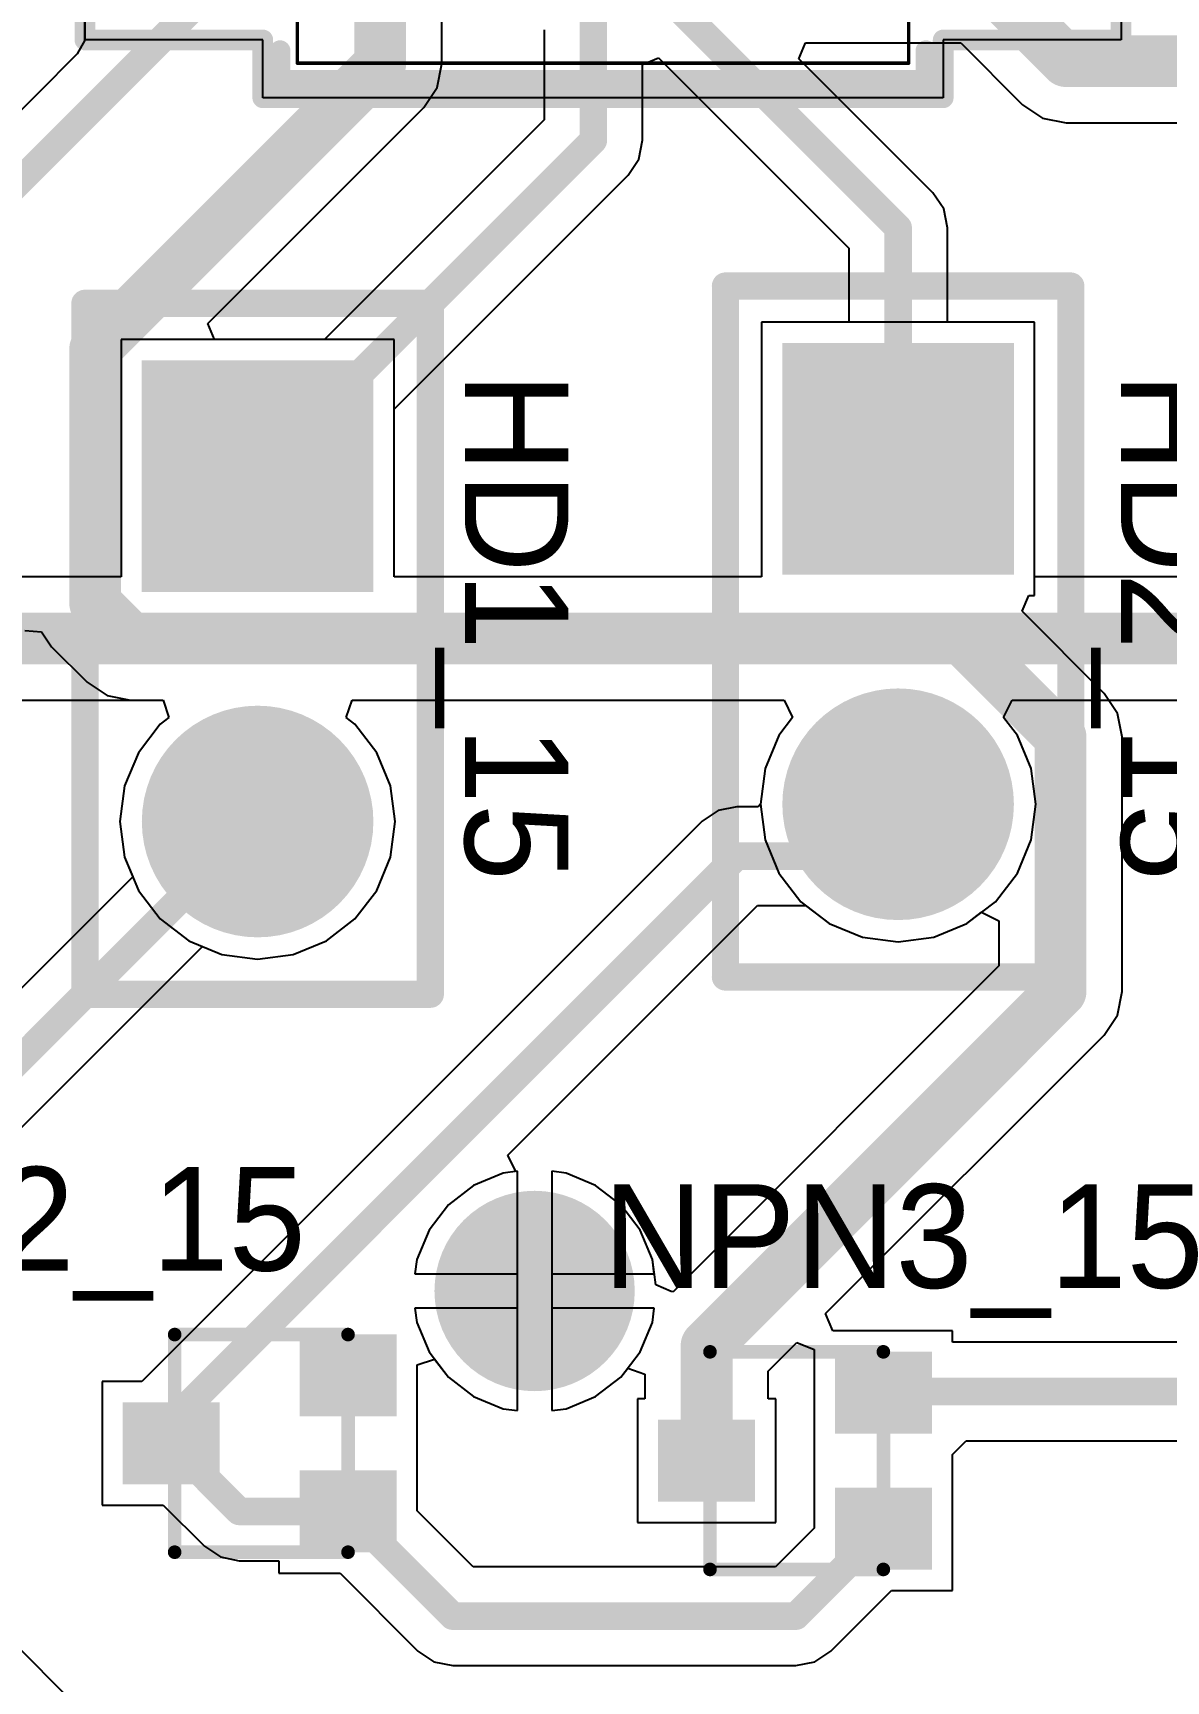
# Model space of a CAD drawing. Header units: millimetres. Extents: x 0.67 to 7.75, y 0.64 to 6.06.
# Drawn here: x 6.3378 to 6.6658, y 4.8711 to 5.3481 of the extents above; entities that cross this region are included whole.
import ezdxf

# ---------------------------------------------------------------- set-up
doc = ezdxf.new("R2010")
doc.units = ezdxf.units.MM
doc.header["$MEASUREMENT"] = 0
for name, color, linetype in [('BottomLayer', 5, 'Continuous'), ('BottomSolder', 6, 'Continuous'), ('Mechanical13', 56, 'Continuous'), ('Mechanical15', 56, 'Continuous'), ('MultiLayer', 9, 'Continuous'), ('PadHoleLayer', 156, 'Continuous'), ('TopLayer', 1, 'Continuous'), ('TopOverlay', 2, 'Continuous'), ('TopPaste', 8, 'Continuous'), ('TopSolder', 216, 'Continuous'), ('ViaHoleLayer', 16, 'Continuous')]:
    doc.layers.add(name, color=color, linetype=linetype)

# ---------------------------------------------------------------- blocks, each defined once
blk = doc.blocks.new('RU_14_378')
at = {"layer": 'Mechanical13'}
for p, q in [((-0.086, 0.07249), (-0.06601, 0.0525)), ((-0.086, 0.0525), (-0.06601, 0.07249)), ((-0.076, 0.0525), (-0.076, 0.07249)), ((-0.086, 0.0625), (-0.06601, 0.0625))]:
    blk.add_line(p, q, dxfattribs=at)
at = {"layer": 'Mechanical13', "const_width": 0.001}
for points in [[(-0.0885, -0.1005), (-0.0885, 0.1005)], [(-0.0885, 0.1005), (0.0885, 0.1005)], [(0.0885, -0.1005), (0.0885, 0.1005)], [(-0.126, 0.07077), (-0.126, 0.08277)], [(-0.126, 0.08277), (-0.0885, 0.08277)], [(-0.0885, 0.07077), (-0.0885, 0.08277)], [(0.0885, 0.08277), (0.126, 0.08277)], [(0.0885, 0.07077), (0.0885, 0.08277)], [(0.126, 0.07077), (0.126, 0.08277)], [(-0.126, 0.07077), (-0.0885, 0.07077)], [(0.0885, 0.07077), (0.126, 0.07077)], [(-0.126, 0.04518), (-0.126, 0.05718)], [(-0.126, 0.05718), (-0.0885, 0.05718)], [(-0.0885, 0.04518), (-0.0885, 0.05718)], [(0.0885, 0.05718), (0.126, 0.05718)], [(0.0885, 0.04518), (0.0885, 0.05718)], [(0.126, 0.04518), (0.126, 0.05718)], [(-0.126, 0.04518), (-0.0885, 0.04518)], [(0.0885, 0.04518), (0.126, 0.04518)], [(-0.126, 0.01959), (-0.126, 0.03159)], [(-0.126, 0.03159), (-0.0885, 0.03159)], [(-0.0885, 0.01959), (-0.0885, 0.03159)], [(0.0885, 0.03159), (0.126, 0.03159)], [(0.0885, 0.01959), (0.0885, 0.03159)], [(0.126, 0.01959), (0.126, 0.03159)], [(-0.126, 0.01959), (-0.0885, 0.01959)], [(0.0885, 0.01959), (0.126, 0.01959)], [(-0.126, -0.006), (-0.126, 0.006)], [(-0.126, 0.006), (-0.0885, 0.006)], [(-0.0885, -0.006), (-0.0885, 0.006)], [(0.0885, 0.006), (0.126, 0.006)], [(0.0885, -0.006), (0.0885, 0.006)], [(0.126, -0.006), (0.126, 0.006)], [(-0.126, -0.006), (-0.0885, -0.006)], [(0.0885, -0.006), (0.126, -0.006)], [(-0.126, -0.03159), (-0.126, -0.01959)], [(-0.126, -0.01959), (-0.0885, -0.01959)], [(-0.0885, -0.03159), (-0.0885, -0.01959)], [(0.0885, -0.01959), (0.126, -0.01959)], [(0.0885, -0.03159), (0.0885, -0.01959)], [(0.126, -0.03159), (0.126, -0.01959)], [(-0.126, -0.03159), (-0.0885, -0.03159)], [(0.0885, -0.03159), (0.126, -0.03159)], [(-0.126, -0.05718), (-0.126, -0.04518)], [(-0.126, -0.04518), (-0.0885, -0.04518)], [(-0.0885, -0.05718), (-0.0885, -0.04518)], [(0.0885, -0.04518), (0.126, -0.04518)], [(0.0885, -0.05718), (0.0885, -0.04518)], [(0.126, -0.05718), (0.126, -0.04518)], [(-0.126, -0.05718), (-0.0885, -0.05718)], [(0.0885, -0.05718), (0.126, -0.05718)], [(-0.126, -0.08277), (-0.126, -0.07077)], [(-0.126, -0.07077), (-0.0885, -0.07077)], [(-0.0885, -0.08277), (-0.0885, -0.07077)], [(0.0885, -0.07077), (0.126, -0.07077)], [(0.0885, -0.08277), (0.0885, -0.07077)], [(0.126, -0.08277), (0.126, -0.07077)], [(-0.126, -0.08277), (-0.0885, -0.08277)], [(0.0885, -0.08277), (0.126, -0.08277)], [(-0.0885, -0.1005), (0.0885, -0.1005)]]:
    blk.add_lwpolyline(points, dxfattribs=at)
at = {"layer": 'Mechanical13', "const_width": 0.0005}
for points in [[(-0.08875, 0.1005, 1), (-0.08825, 0.1005, 1)], [(-0.08875, 0.1005, 1), (-0.08825, 0.1005, 1)], [(0.08825, 0.1005, 1), (0.08875, 0.1005, 1)], [(0.08825, 0.1005, 1), (0.08875, 0.1005, 1)], [(-0.12625, 0.08277, 1), (-0.12575, 0.08277, 1)], [(-0.12625, 0.08277, 1), (-0.12575, 0.08277, 1)], [(-0.08875, 0.08277, 1), (-0.08825, 0.08277, 1)], [(-0.08875, 0.08277, 1), (-0.08825, 0.08277, 1)], [(0.08825, 0.08277, 1), (0.08875, 0.08277, 1)], [(0.08825, 0.08277, 1), (0.08875, 0.08277, 1)], [(0.12575, 0.08277, 1), (0.12625, 0.08277, 1)], [(0.12575, 0.08277, 1), (0.12625, 0.08277, 1)], [(-0.12625, 0.07077, 1), (-0.12575, 0.07077, 1)], [(-0.12625, 0.07077, 1), (-0.12575, 0.07077, 1)], [(-0.08875, 0.07077, 1), (-0.08825, 0.07077, 1)], [(-0.08875, 0.07077, 1), (-0.08825, 0.07077, 1)], [(0.08825, 0.07077, 1), (0.08875, 0.07077, 1)], [(0.08825, 0.07077, 1), (0.08875, 0.07077, 1)], [(0.12575, 0.07077, 1), (0.12625, 0.07077, 1)], [(0.12575, 0.07077, 1), (0.12625, 0.07077, 1)], [(-0.12625, 0.05718, 1), (-0.12575, 0.05718, 1)], [(-0.12625, 0.05718, 1), (-0.12575, 0.05718, 1)], [(-0.08875, 0.05718, 1), (-0.08825, 0.05718, 1)], [(-0.08875, 0.05718, 1), (-0.08825, 0.05718, 1)], [(0.08825, 0.05718, 1), (0.08875, 0.05718, 1)], [(0.08825, 0.05718, 1), (0.08875, 0.05718, 1)], [(0.12575, 0.05718, 1), (0.12625, 0.05718, 1)], [(0.12575, 0.05718, 1), (0.12625, 0.05718, 1)], [(-0.12625, 0.04518, 1), (-0.12575, 0.04518, 1)], [(-0.12625, 0.04518, 1), (-0.12575, 0.04518, 1)], [(-0.08875, 0.04518, 1), (-0.08825, 0.04518, 1)], [(-0.08875, 0.04518, 1), (-0.08825, 0.04518, 1)], [(0.08825, 0.04518, 1), (0.08875, 0.04518, 1)], [(0.08825, 0.04518, 1), (0.08875, 0.04518, 1)], [(0.12575, 0.04518, 1), (0.12625, 0.04518, 1)], [(0.12575, 0.04518, 1), (0.12625, 0.04518, 1)], [(-0.12625, 0.03159, 1), (-0.12575, 0.03159, 1)], [(-0.12625, 0.03159, 1), (-0.12575, 0.03159, 1)], [(-0.08875, 0.03159, 1), (-0.08825, 0.03159, 1)], [(-0.08875, 0.03159, 1), (-0.08825, 0.03159, 1)], [(0.08825, 0.03159, 1), (0.08875, 0.03159, 1)], [(0.08825, 0.03159, 1), (0.08875, 0.03159, 1)], [(0.12575, 0.03159, 1), (0.12625, 0.03159, 1)], [(0.12575, 0.03159, 1), (0.12625, 0.03159, 1)], [(-0.12625, 0.01959, 1), (-0.12575, 0.01959, 1)], [(-0.12625, 0.01959, 1), (-0.12575, 0.01959, 1)], [(-0.08875, 0.01959, 1), (-0.08825, 0.01959, 1)], [(-0.08875, 0.01959, 1), (-0.08825, 0.01959, 1)], [(0.08825, 0.01959, 1), (0.08875, 0.01959, 1)], [(0.08825, 0.01959, 1), (0.08875, 0.01959, 1)], [(0.12575, 0.01959, 1), (0.12625, 0.01959, 1)], [(0.12575, 0.01959, 1), (0.12625, 0.01959, 1)], [(-0.12625, 0.006, 1), (-0.12575, 0.006, 1)], [(-0.12625, 0.006, 1), (-0.12575, 0.006, 1)], [(-0.08875, 0.006, 1), (-0.08825, 0.006, 1)], [(-0.08875, 0.006, 1), (-0.08825, 0.006, 1)], [(0.08825, 0.006, 1), (0.08875, 0.006, 1)], [(0.08825, 0.006, 1), (0.08875, 0.006, 1)], [(0.12575, 0.006, 1), (0.12625, 0.006, 1)], [(0.12575, 0.006, 1), (0.12625, 0.006, 1)], [(-0.12625, -0.006, 1), (-0.12575, -0.006, 1)], [(-0.12625, -0.006, 1), (-0.12575, -0.006, 1)], [(-0.08875, -0.006, 1), (-0.08825, -0.006, 1)], [(-0.08875, -0.006, 1), (-0.08825, -0.006, 1)], [(0.08825, -0.006, 1), (0.08875, -0.006, 1)], [(0.08825, -0.006, 1), (0.08875, -0.006, 1)], [(0.12575, -0.006, 1), (0.12625, -0.006, 1)], [(0.12575, -0.006, 1), (0.12625, -0.006, 1)], [(-0.12625, -0.01959, 1), (-0.12575, -0.01959, 1)], [(-0.12625, -0.01959, 1), (-0.12575, -0.01959, 1)], [(-0.08875, -0.01959, 1), (-0.08825, -0.01959, 1)], [(-0.08875, -0.01959, 1), (-0.08825, -0.01959, 1)], [(0.08825, -0.01959, 1), (0.08875, -0.01959, 1)], [(0.08825, -0.01959, 1), (0.08875, -0.01959, 1)], [(0.12575, -0.01959, 1), (0.12625, -0.01959, 1)], [(0.12575, -0.01959, 1), (0.12625, -0.01959, 1)], [(-0.12625, -0.03159, 1), (-0.12575, -0.03159, 1)], [(-0.12625, -0.03159, 1), (-0.12575, -0.03159, 1)], [(-0.08875, -0.03159, 1), (-0.08825, -0.03159, 1)], [(-0.08875, -0.03159, 1), (-0.08825, -0.03159, 1)], [(0.08825, -0.03159, 1), (0.08875, -0.03159, 1)], [(0.08825, -0.03159, 1), (0.08875, -0.03159, 1)], [(0.12575, -0.03159, 1), (0.12625, -0.03159, 1)], [(0.12575, -0.03159, 1), (0.12625, -0.03159, 1)], [(-0.12625, -0.04518, 1), (-0.12575, -0.04518, 1)], [(-0.12625, -0.04518, 1), (-0.12575, -0.04518, 1)], [(-0.08875, -0.04518, 1), (-0.08825, -0.04518, 1)], [(-0.08875, -0.04518, 1), (-0.08825, -0.04518, 1)], [(0.08825, -0.04518, 1), (0.08875, -0.04518, 1)], [(0.08825, -0.04518, 1), (0.08875, -0.04518, 1)], [(0.12575, -0.04518, 1), (0.12625, -0.04518, 1)], [(0.12575, -0.04518, 1), (0.12625, -0.04518, 1)], [(-0.12625, -0.05718, 1), (-0.12575, -0.05718, 1)], [(-0.12625, -0.05718, 1), (-0.12575, -0.05718, 1)], [(-0.08875, -0.05718, 1), (-0.08825, -0.05718, 1)], [(-0.08875, -0.05718, 1), (-0.08825, -0.05718, 1)], [(0.08825, -0.05718, 1), (0.08875, -0.05718, 1)], [(0.08825, -0.05718, 1), (0.08875, -0.05718, 1)], [(0.12575, -0.05718, 1), (0.12625, -0.05718, 1)], [(0.12575, -0.05718, 1), (0.12625, -0.05718, 1)], [(-0.12625, -0.07077, 1), (-0.12575, -0.07077, 1)], [(-0.12625, -0.07077, 1), (-0.12575, -0.07077, 1)], [(-0.08875, -0.07077, 1), (-0.08825, -0.07077, 1)], [(-0.08875, -0.07077, 1), (-0.08825, -0.07077, 1)], [(0.08825, -0.07077, 1), (0.08875, -0.07077, 1)], [(0.08825, -0.07077, 1), (0.08875, -0.07077, 1)], [(0.12575, -0.07077, 1), (0.12625, -0.07077, 1)], [(0.12575, -0.07077, 1), (0.12625, -0.07077, 1)], [(-0.12625, -0.08277, 1), (-0.12575, -0.08277, 1)], [(-0.12625, -0.08277, 1), (-0.12575, -0.08277, 1)], [(-0.08875, -0.08277, 1), (-0.08825, -0.08277, 1)], [(-0.08875, -0.08277, 1), (-0.08825, -0.08277, 1)], [(0.08825, -0.08277, 1), (0.08875, -0.08277, 1)], [(0.08825, -0.08277, 1), (0.08875, -0.08277, 1)], [(0.12575, -0.08277, 1), (0.12625, -0.08277, 1)], [(0.12575, -0.08277, 1), (0.12625, -0.08277, 1)], [(-0.08875, -0.1005, 1), (-0.08825, -0.1005, 1)], [(-0.08875, -0.1005, 1), (-0.08825, -0.1005, 1)], [(0.08825, -0.1005, 1), (0.08875, -0.1005, 1)], [(0.08825, -0.1005, 1), (0.08875, -0.1005, 1)]]:
    blk.add_lwpolyline(points, format="xyb", close=True, dxfattribs=at)
at = {"layer": 'Mechanical13'}
blk.add_lwpolyline([(0.012, 0.1005, -1), (-0.012, 0.1005)], format="xyb", dxfattribs=at)
for points in [[(-0.012, 0.1005, 1), (-0.012, 0.1005, 1)], [(0.012, 0.1005, 1), (0.012, 0.1005, 1)]]:
    blk.add_lwpolyline(points, format="xyb", close=True, dxfattribs=at)
at = {"layer": 'Mechanical15'}
for p, q in [((-0.0985, 0.09377), (-0.0985, 0.1105)), ((-0.0985, 0.1105), (0.0985, 0.1105)), ((0.0985, 0.1105), (0.0985, 0.09377)), ((-0.15, -0.09377), (-0.15, 0.09377)), ((-0.15, 0.09377), (-0.0985, 0.09377)), ((0.0985, 0.09377), (0.15, 0.09377)), ((0.15, 0.09377), (0.15, -0.09377)), ((-0.0985, -0.09377), (-0.15, -0.09377)), ((-0.0985, -0.1105), (-0.0985, -0.09377)), ((0.15, -0.09377), (0.0985, -0.09377)), ((0.0985, -0.09377), (0.0985, -0.1105)), ((0.0985, -0.1105), (-0.0985, -0.1105))]:
    blk.add_line(p, q, dxfattribs=at)
at = {"layer": 'Mechanical15', "const_width": 0.006}
for points in [[(-0.0985, 0.1105), (0.0985, 0.1105)], [(-0.0985, 0.09377), (-0.0985, 0.1105)], [(0.0985, 0.09377), (0.0985, 0.1105)], [(-0.15, 0.09377), (-0.0985, 0.09377)], [(-0.15, -0.09377), (-0.15, 0.09377)], [(0.0985, 0.09377), (0.15, 0.09377)], [(0.15, -0.09377), (0.15, 0.09377)], [(-0.15, -0.09377), (-0.0985, -0.09377)], [(-0.0985, -0.1105), (-0.0985, -0.09377)], [(0.0985, -0.1105), (0.0985, -0.09377)], [(0.0985, -0.09377), (0.15, -0.09377)], [(-0.0985, -0.1105), (0.0985, -0.1105)]]:
    blk.add_lwpolyline(points, dxfattribs=at)
at = {"layer": 'Mechanical15', "const_width": 0.003}
for points in [[(-0.1, 0.1105, 1), (-0.097, 0.1105, 1)], [(-0.1, 0.1105, 1), (-0.097, 0.1105, 1)], [(0.097, 0.1105, 1), (0.1, 0.1105, 1)], [(0.097, 0.1105, 1), (0.1, 0.1105, 1)], [(-0.1515, 0.09377, 1), (-0.1485, 0.09377, 1)], [(-0.1515, 0.09377, 1), (-0.1485, 0.09377, 1)], [(-0.1, 0.09377, 1), (-0.097, 0.09377, 1)], [(-0.1, 0.09377, 1), (-0.097, 0.09377, 1)], [(0.097, 0.09377, 1), (0.1, 0.09377, 1)], [(0.097, 0.09377, 1), (0.1, 0.09377, 1)], [(0.1485, 0.09377, 1), (0.1515, 0.09377, 1)], [(0.1485, 0.09377, 1), (0.1515, 0.09377, 1)], [(-0.1515, -0.09377, 1), (-0.1485, -0.09377, 1)], [(-0.1515, -0.09377, 1), (-0.1485, -0.09377, 1)], [(-0.1, -0.09377, 1), (-0.097, -0.09377, 1)], [(-0.1, -0.09377, 1), (-0.097, -0.09377, 1)], [(0.097, -0.09377, 1), (0.1, -0.09377, 1)], [(0.097, -0.09377, 1), (0.1, -0.09377, 1)], [(0.1485, -0.09377, 1), (0.1515, -0.09377, 1)], [(0.1485, -0.09377, 1), (0.1515, -0.09377, 1)], [(-0.1, -0.1105, 1), (-0.097, -0.1105, 1)], [(-0.1, -0.1105, 1), (-0.097, -0.1105, 1)], [(0.097, -0.1105, 1), (0.1, -0.1105, 1)], [(0.097, -0.1105, 1), (0.1, -0.1105, 1)]]:
    blk.add_lwpolyline(points, format="xyb", close=True, dxfattribs=at)
at = {"layer": 'TopLayer'}
for points in [[(-0.14, 0.06977), (-0.082, 0.06977), (-0.14, 0.08377), (-0.082, 0.08377)], [(0.082, 0.06977), (0.14, 0.06977), (0.082, 0.08377), (0.14, 0.08377)], [(-0.14, 0.04418), (-0.082, 0.04418), (-0.14, 0.05818), (-0.082, 0.05818)], [(0.082, 0.04418), (0.14, 0.04418), (0.082, 0.05818), (0.14, 0.05818)], [(-0.14, 0.01859), (-0.082, 0.01859), (-0.14, 0.03259), (-0.082, 0.03259)], [(0.082, 0.01859), (0.14, 0.01859), (0.082, 0.03259), (0.14, 0.03259)], [(-0.14, -0.007), (-0.082, -0.007), (-0.14, 0.007), (-0.082, 0.007)], [(0.082, -0.007), (0.14, -0.007), (0.082, 0.007), (0.14, 0.007)], [(-0.14, -0.03259), (-0.082, -0.03259), (-0.14, -0.01859), (-0.082, -0.01859)], [(0.082, -0.03259), (0.14, -0.03259), (0.082, -0.01859), (0.14, -0.01859)], [(-0.14, -0.05818), (-0.082, -0.05818), (-0.14, -0.04418), (-0.082, -0.04418)], [(0.082, -0.05818), (0.14, -0.05818), (0.082, -0.04418), (0.14, -0.04418)], [(-0.14, -0.08377), (-0.082, -0.08377), (-0.14, -0.06977), (-0.082, -0.06977)], [(0.082, -0.08377), (0.14, -0.08377), (0.082, -0.06977), (0.14, -0.06977)]]:
    blk.add_solid(points, dxfattribs=at)
at = {"layer": 'TopOverlay'}
for p, q in [((-0.1335, 0.11076), (-0.11351, 0.09077)), ((-0.1335, 0.09077), (-0.11351, 0.11076)), ((-0.1235, 0.09077), (-0.1235, 0.11076)), ((-0.1335, 0.10077), (-0.11351, 0.10077)), ((0.15, -0.03309), (0.15, -0.01809)), ((0.15, -0.01809), (0.16, -0.01809)), ((0.16, -0.01809), (0.16, -0.03309)), ((0.16, -0.03309), (0.15, -0.03309))]:
    blk.add_line(p, q, dxfattribs=at)
at = {"layer": 'TopOverlay', "const_width": 0.006}
for points in [[(-0.0935, 0.09687), (-0.0935, 0.1055)], [(-0.0935, 0.1055), (0.0935, 0.1055)], [(0.0935, 0.09687), (0.0935, 0.1055)], [(-0.0935, -0.1055), (-0.0935, -0.09687)], [(0.0935, -0.1055), (0.0935, -0.09687)], [(-0.0935, -0.1055), (0.0935, -0.1055)]]:
    blk.add_lwpolyline(points, dxfattribs=at)
at = {"layer": 'TopOverlay', "const_width": 0.003}
for points in [[(-0.095, 0.1055, 1), (-0.092, 0.1055, 1)], [(-0.095, 0.1055, 1), (-0.092, 0.1055, 1)], [(0.092, 0.1055, 1), (0.095, 0.1055, 1)], [(0.092, 0.1055, 1), (0.095, 0.1055, 1)], [(-0.095, 0.09687, 1), (-0.092, 0.09687, 1)], [(0.092, 0.09687, 1), (0.095, 0.09687, 1)], [(-0.095, -0.09687, 1), (-0.092, -0.09687, 1)], [(0.092, -0.09687, 1), (0.095, -0.09687, 1)], [(-0.095, -0.1055, 1), (-0.092, -0.1055, 1)], [(-0.095, -0.1055, 1), (-0.092, -0.1055, 1)], [(0.092, -0.1055, 1), (0.095, -0.1055, 1)], [(0.092, -0.1055, 1), (0.095, -0.1055, 1)]]:
    blk.add_lwpolyline(points, format="xyb", close=True, dxfattribs=at)
at = {"layer": 'TopPaste'}
for points in [[(-0.14, 0.06977), (-0.082, 0.06977), (-0.14, 0.08377), (-0.082, 0.08377)], [(0.082, 0.06977), (0.14, 0.06977), (0.082, 0.08377), (0.14, 0.08377)], [(-0.14, 0.04418), (-0.082, 0.04418), (-0.14, 0.05818), (-0.082, 0.05818)], [(0.082, 0.04418), (0.14, 0.04418), (0.082, 0.05818), (0.14, 0.05818)], [(-0.14, 0.01859), (-0.082, 0.01859), (-0.14, 0.03259), (-0.082, 0.03259)], [(0.082, 0.01859), (0.14, 0.01859), (0.082, 0.03259), (0.14, 0.03259)], [(-0.14, -0.007), (-0.082, -0.007), (-0.14, 0.007), (-0.082, 0.007)], [(0.082, -0.007), (0.14, -0.007), (0.082, 0.007), (0.14, 0.007)], [(-0.14, -0.03259), (-0.082, -0.03259), (-0.14, -0.01859), (-0.082, -0.01859)], [(0.082, -0.03259), (0.14, -0.03259), (0.082, -0.01859), (0.14, -0.01859)], [(-0.14, -0.05818), (-0.082, -0.05818), (-0.14, -0.04418), (-0.082, -0.04418)], [(0.082, -0.05818), (0.14, -0.05818), (0.082, -0.04418), (0.14, -0.04418)], [(-0.14, -0.08377), (-0.082, -0.08377), (-0.14, -0.06977), (-0.082, -0.06977)], [(0.082, -0.08377), (0.14, -0.08377), (0.082, -0.06977), (0.14, -0.06977)]]:
    blk.add_solid(points, dxfattribs=at)
at = {"layer": 'TopSolder'}
for points in [[(-0.14, 0.06977), (-0.082, 0.06977), (-0.14, 0.08377), (-0.082, 0.08377)], [(0.082, 0.06977), (0.14, 0.06977), (0.082, 0.08377), (0.14, 0.08377)], [(-0.14, 0.04418), (-0.082, 0.04418), (-0.14, 0.05818), (-0.082, 0.05818)], [(0.082, 0.04418), (0.14, 0.04418), (0.082, 0.05818), (0.14, 0.05818)], [(-0.14, 0.01859), (-0.082, 0.01859), (-0.14, 0.03259), (-0.082, 0.03259)], [(0.082, 0.01859), (0.14, 0.01859), (0.082, 0.03259), (0.14, 0.03259)], [(-0.14, -0.007), (-0.082, -0.007), (-0.14, 0.007), (-0.082, 0.007)], [(0.082, -0.007), (0.14, -0.007), (0.082, 0.007), (0.14, 0.007)], [(-0.14, -0.03259), (-0.082, -0.03259), (-0.14, -0.01859), (-0.082, -0.01859)], [(0.082, -0.03259), (0.14, -0.03259), (0.082, -0.01859), (0.14, -0.01859)], [(-0.14, -0.05818), (-0.082, -0.05818), (-0.14, -0.04418), (-0.082, -0.04418)], [(0.082, -0.05818), (0.14, -0.05818), (0.082, -0.04418), (0.14, -0.04418)], [(-0.14, -0.08377), (-0.082, -0.08377), (-0.14, -0.06977), (-0.082, -0.06977)], [(0.082, -0.08377), (0.14, -0.08377), (0.082, -0.06977), (0.14, -0.06977)]]:
    blk.add_solid(points, dxfattribs=at)
blk = doc.blocks.new('MMBT3904T_387')
at = {"layer": 'TopLayer'}
for points in [[(0.00787, -0.01004), (0.00787, 0.01004), (-0.00787, -0.01004), (-0.00787, 0.01004)], [(-0.01181, -0.06122), (-0.01181, -0.04114), (-0.02756, -0.06122), (-0.02756, -0.04114)], [(0.02756, -0.06122), (0.02756, -0.04114), (0.01181, -0.06122), (0.01181, -0.04114)]]:
    blk.add_solid(points, dxfattribs=at)
at = {"layer": 'TopOverlay', "const_width": 0.00394}
for points in [[(-0.0315, -0.00098), (0.0315, -0.00098)], [(-0.0315, -0.00098), (-0.0315, -0.05118)], [(0.0315, -0.00098), (0.0315, -0.05118)], [(-0.0315, -0.05118), (0.0315, -0.05118)]]:
    blk.add_lwpolyline(points, dxfattribs=at)
at = {"layer": 'TopOverlay', "const_width": 0.00197}
for points in [[(-0.03248, -0.00098, 1), (-0.03051, -0.00098, 1)], [(-0.03248, -0.00098, 1), (-0.03051, -0.00098, 1)], [(0.03051, -0.00098, 1), (0.03248, -0.00098, 1)], [(0.03051, -0.00098, 1), (0.03248, -0.00098, 1)], [(-0.03248, -0.05118, 1), (-0.03051, -0.05118, 1)], [(-0.03248, -0.05118, 1), (-0.03051, -0.05118, 1)], [(0.03051, -0.05118, 1), (0.03248, -0.05118, 1)], [(0.03051, -0.05118, 1), (0.03248, -0.05118, 1)]]:
    blk.add_lwpolyline(points, format="xyb", close=True, dxfattribs=at)
at = {"layer": 'TopPaste'}
for points in [[(0.00787, -0.01004), (0.00787, 0.01004), (-0.00787, -0.01004), (-0.00787, 0.01004)], [(-0.01181, -0.06122), (-0.01181, -0.04114), (-0.02756, -0.06122), (-0.02756, -0.04114)], [(0.02756, -0.06122), (0.02756, -0.04114), (0.01181, -0.06122), (0.01181, -0.04114)]]:
    blk.add_solid(points, dxfattribs=at)
at = {"layer": 'TopSolder'}
for points in [[(0.01187, -0.01404), (0.01187, 0.01404), (-0.01187, -0.01404), (-0.01187, 0.01404)], [(-0.00781, -0.06522), (-0.00781, -0.03714), (-0.03156, -0.06522), (-0.03156, -0.03714)], [(0.03156, -0.06522), (0.03156, -0.03714), (0.00781, -0.06522), (0.00781, -0.03714)]]:
    blk.add_solid(points, dxfattribs=at)
blk = doc.blocks.new('MMBT3904T_388')
at = {"layer": 'TopLayer'}
for points in [[(0.00787, -0.01004), (0.00787, 0.01004), (-0.00787, -0.01004), (-0.00787, 0.01004)], [(-0.01181, -0.06122), (-0.01181, -0.04114), (-0.02756, -0.06122), (-0.02756, -0.04114)], [(0.02756, -0.06122), (0.02756, -0.04114), (0.01181, -0.06122), (0.01181, -0.04114)]]:
    blk.add_solid(points, dxfattribs=at)
at = {"layer": 'TopOverlay', "const_width": 0.00394}
for points in [[(-0.0315, -0.00098), (0.0315, -0.00098)], [(-0.0315, -0.00098), (-0.0315, -0.05118)], [(0.0315, -0.00098), (0.0315, -0.05118)], [(-0.0315, -0.05118), (0.0315, -0.05118)]]:
    blk.add_lwpolyline(points, dxfattribs=at)
at = {"layer": 'TopOverlay', "const_width": 0.00197}
for points in [[(-0.03248, -0.00098, 1), (-0.03051, -0.00098, 1)], [(-0.03248, -0.00098, 1), (-0.03051, -0.00098, 1)], [(0.03051, -0.00098, 1), (0.03248, -0.00098, 1)], [(0.03051, -0.00098, 1), (0.03248, -0.00098, 1)], [(-0.03248, -0.05118, 1), (-0.03051, -0.05118, 1)], [(-0.03248, -0.05118, 1), (-0.03051, -0.05118, 1)], [(0.03051, -0.05118, 1), (0.03248, -0.05118, 1)], [(0.03051, -0.05118, 1), (0.03248, -0.05118, 1)]]:
    blk.add_lwpolyline(points, format="xyb", close=True, dxfattribs=at)
at = {"layer": 'TopPaste'}
for points in [[(0.00787, -0.01004), (0.00787, 0.01004), (-0.00787, -0.01004), (-0.00787, 0.01004)], [(-0.01181, -0.06122), (-0.01181, -0.04114), (-0.02756, -0.06122), (-0.02756, -0.04114)], [(0.02756, -0.06122), (0.02756, -0.04114), (0.01181, -0.06122), (0.01181, -0.04114)]]:
    blk.add_solid(points, dxfattribs=at)
at = {"layer": 'TopSolder'}
for points in [[(0.01187, -0.01404), (0.01187, 0.01404), (-0.01187, -0.01404), (-0.01187, 0.01404)], [(-0.00781, -0.06522), (-0.00781, -0.03714), (-0.03156, -0.06522), (-0.03156, -0.03714)], [(0.03156, -0.06522), (0.03156, -0.03714), (0.00781, -0.06522), (0.00781, -0.03714)]]:
    blk.add_solid(points, dxfattribs=at)
blk = doc.blocks.new('HDR1X2_390')
at = {"layer": 'BottomLayer', "const_width": 0.02953}
blk.add_lwpolyline([(0.08524, 0, 1), (0.11476, 0, 1)], format="xyb", close=True, dxfattribs=at)
at = {"layer": 'BottomLayer'}
blk.add_solid([(-0.02953, -0.02953), (0.02953, -0.02953), (-0.02953, 0.02953), (0.02953, 0.02953)], dxfattribs=at)
at = {"layer": 'BottomSolder', "const_width": 0.03353}
blk.add_lwpolyline([(0.08324, 0, 1), (0.11676, 0, 1)], format="xyb", close=True, dxfattribs=at)
at = {"layer": 'BottomSolder'}
blk.add_solid([(-0.03353, -0.03353), (0.03353, -0.03353), (-0.03353, 0.03353), (0.03353, 0.03353)], dxfattribs=at)
at = {"layer": 'MultiLayer', "const_width": 0.02953}
blk.add_lwpolyline([(0.08524, 0, 1), (0.11476, 0, 1)], format="xyb", close=True, dxfattribs=at)
at = {"layer": 'MultiLayer'}
blk.add_solid([(-0.02953, -0.02953), (0.02953, -0.02953), (-0.02953, 0.02953), (0.02953, 0.02953)], dxfattribs=at)
at = {"layer": 'PadHoleLayer', "const_width": 0.01772}
for points in [[(-0.00886, 0, 1), (0.00886, 0, 1)], [(0.09114, 0, 1), (0.10886, 0, 1)]]:
    blk.add_lwpolyline(points, format="xyb", close=True, dxfattribs=at)
at = {"layer": 'TopLayer', "const_width": 0.02953}
blk.add_lwpolyline([(0.08524, 0, 1), (0.11476, 0, 1)], format="xyb", close=True, dxfattribs=at)
at = {"layer": 'TopLayer'}
blk.add_solid([(-0.02953, -0.02953), (0.02953, -0.02953), (-0.02953, 0.02953), (0.02953, 0.02953)], dxfattribs=at)
at = {"layer": 'TopOverlay', "const_width": 0.00787}
for points in [[(-0.05, -0.05), (-0.05, 0.05)], [(0.15, 0.05), (-0.05, 0.05)], [(0.15, -0.05), (0.15, 0.05)], [(0.15, -0.05), (-0.05, -0.05)]]:
    blk.add_lwpolyline(points, dxfattribs=at)
at = {"layer": 'TopOverlay', "const_width": 0.00394}
for points in [[(-0.05197, 0.05, 1), (-0.04803, 0.05, 1)], [(-0.05197, 0.05, 1), (-0.04803, 0.05, 1)], [(0.14803, 0.05, 1), (0.15197, 0.05, 1)], [(0.14803, 0.05, 1), (0.15197, 0.05, 1)], [(-0.05197, -0.05, 1), (-0.04803, -0.05, 1)], [(-0.05197, -0.05, 1), (-0.04803, -0.05, 1)], [(0.14803, -0.05, 1), (0.15197, -0.05, 1)], [(0.14803, -0.05, 1), (0.15197, -0.05, 1)]]:
    blk.add_lwpolyline(points, format="xyb", close=True, dxfattribs=at)
at = {"layer": 'TopSolder', "const_width": 0.03353}
blk.add_lwpolyline([(0.08324, 0, 1), (0.11676, 0, 1)], format="xyb", close=True, dxfattribs=at)
at = {"layer": 'TopSolder'}
blk.add_solid([(-0.03353, -0.03353), (0.03353, -0.03353), (-0.03353, 0.03353), (0.03353, 0.03353)], dxfattribs=at)
blk = doc.blocks.new('HDR1X2_391')
at = {"layer": 'BottomLayer', "const_width": 0.02953}
blk.add_lwpolyline([(0.08524, 0, 1), (0.11476, 0, 1)], format="xyb", close=True, dxfattribs=at)
at = {"layer": 'BottomLayer'}
blk.add_solid([(-0.02953, -0.02953), (0.02953, -0.02953), (-0.02953, 0.02953), (0.02953, 0.02953)], dxfattribs=at)
at = {"layer": 'BottomSolder', "const_width": 0.03353}
blk.add_lwpolyline([(0.08324, 0, 1), (0.11676, 0, 1)], format="xyb", close=True, dxfattribs=at)
at = {"layer": 'BottomSolder'}
blk.add_solid([(-0.03353, -0.03353), (0.03353, -0.03353), (-0.03353, 0.03353), (0.03353, 0.03353)], dxfattribs=at)
at = {"layer": 'MultiLayer', "const_width": 0.02953}
blk.add_lwpolyline([(0.08524, 0, 1), (0.11476, 0, 1)], format="xyb", close=True, dxfattribs=at)
at = {"layer": 'MultiLayer'}
blk.add_solid([(-0.02953, -0.02953), (0.02953, -0.02953), (-0.02953, 0.02953), (0.02953, 0.02953)], dxfattribs=at)
at = {"layer": 'PadHoleLayer', "const_width": 0.01772}
for points in [[(-0.00886, 0, 1), (0.00886, 0, 1)], [(0.09114, 0, 1), (0.10886, 0, 1)]]:
    blk.add_lwpolyline(points, format="xyb", close=True, dxfattribs=at)
at = {"layer": 'TopLayer', "const_width": 0.02953}
blk.add_lwpolyline([(0.08524, 0, 1), (0.11476, 0, 1)], format="xyb", close=True, dxfattribs=at)
at = {"layer": 'TopLayer'}
blk.add_solid([(-0.02953, -0.02953), (0.02953, -0.02953), (-0.02953, 0.02953), (0.02953, 0.02953)], dxfattribs=at)
at = {"layer": 'TopOverlay', "const_width": 0.00787}
for points in [[(-0.05, -0.05), (-0.05, 0.05)], [(0.15, 0.05), (-0.05, 0.05)], [(0.15, -0.05), (0.15, 0.05)], [(0.15, -0.05), (-0.05, -0.05)]]:
    blk.add_lwpolyline(points, dxfattribs=at)
at = {"layer": 'TopOverlay', "const_width": 0.00394}
for points in [[(-0.05197, 0.05, 1), (-0.04803, 0.05, 1)], [(-0.05197, 0.05, 1), (-0.04803, 0.05, 1)], [(0.14803, 0.05, 1), (0.15197, 0.05, 1)], [(0.14803, 0.05, 1), (0.15197, 0.05, 1)], [(-0.05197, -0.05, 1), (-0.04803, -0.05, 1)], [(-0.05197, -0.05, 1), (-0.04803, -0.05, 1)], [(0.14803, -0.05, 1), (0.15197, -0.05, 1)], [(0.14803, -0.05, 1), (0.15197, -0.05, 1)]]:
    blk.add_lwpolyline(points, format="xyb", close=True, dxfattribs=at)
at = {"layer": 'TopSolder', "const_width": 0.03353}
blk.add_lwpolyline([(0.08324, 0, 1), (0.11676, 0, 1)], format="xyb", close=True, dxfattribs=at)
at = {"layer": 'TopSolder'}
blk.add_solid([(-0.03353, -0.03353), (0.03353, -0.03353), (-0.03353, 0.03353), (0.03353, 0.03353)], dxfattribs=at)

msp = doc.modelspace()

# ---------------------------------------------------------------- linework, layer by layer
at = {"layer": 'BottomLayer'}
for p, q in [((6.62778, 5.26441), (6.54872, 5.26441)), ((6.54872, 5.26441), (6.54872, 5.1907)), ((6.62778, 5.1907), (6.62778, 5.26441)), ((6.44232, 5.25941), (6.36327, 5.25941)), ((6.36327, 5.25941), (6.36327, 5.1907)), ((6.44232, 5.1907), (6.44232, 5.25941)), ((6.36327, 5.1907), (5.81129, 5.1907)), ((6.54872, 5.1907), (6.44232, 5.1907)), ((6.75862, 5.1907), (6.62778, 5.1907)), ((5.80894, 5.15502), (6.37543, 5.15502)), ((6.37543, 5.15502), (6.37713, 5.15002)), ((6.42846, 5.15002), (6.43016, 5.15502)), ((6.43016, 5.15502), (6.55524, 5.15502)), ((6.55524, 5.15502), (6.55771, 5.15002)), ((6.61879, 5.15002), (6.62126, 5.15502)), ((6.62126, 5.15502), (6.76122, 5.15502)), ((6.3746, 5.14808), (6.36827, 5.13982)), ((6.37713, 5.15002), (6.3746, 5.14808)), ((6.43099, 5.14808), (6.42846, 5.15002)), ((6.43732, 5.13982), (6.43099, 5.14808)), ((6.55771, 5.15002), (6.55372, 5.14482)), ((6.62278, 5.14482), (6.61879, 5.15002)), ((6.55372, 5.14482), (6.54974, 5.1352)), ((6.62676, 5.1352), (6.62278, 5.14482)), ((6.36827, 5.13982), (6.36429, 5.1302)), ((6.44131, 5.1302), (6.43732, 5.13982)), ((6.54974, 5.1352), (6.54838, 5.12489)), ((6.62812, 5.12489), (6.62676, 5.1352)), ((6.36429, 5.1302), (6.36293, 5.11989)), ((6.44266, 5.11989), (6.44131, 5.1302)), ((6.54838, 5.12489), (6.54974, 5.11457)), ((6.62676, 5.11457), (6.62812, 5.12489)), ((6.36293, 5.11989), (6.36429, 5.10957)), ((6.44131, 5.10957), (6.44266, 5.11989)), ((6.54974, 5.11457), (6.55372, 5.10495)), ((6.62278, 5.10495), (6.62676, 5.11457)), ((6.36429, 5.10957), (6.36827, 5.09995)), ((6.43732, 5.09995), (6.44131, 5.10957)), ((6.55372, 5.10495), (6.56006, 5.09669)), ((6.61644, 5.09669), (6.62278, 5.10495)), ((6.36827, 5.09995), (6.3746, 5.09169)), ((6.43099, 5.09169), (6.43732, 5.09995)), ((6.56006, 5.09669), (6.56832, 5.09036)), ((6.60819, 5.09036), (6.61644, 5.09669)), ((6.3746, 5.09169), (6.38286, 5.08536)), ((6.42273, 5.08536), (6.43099, 5.09169)), ((6.56832, 5.09036), (6.57793, 5.08638)), ((6.59857, 5.08638), (6.60819, 5.09036)), ((6.57793, 5.08638), (6.58825, 5.08502)), ((6.58825, 5.08502), (6.59857, 5.08638)), ((6.38286, 5.08536), (6.39248, 5.08138)), ((6.39248, 5.08138), (6.4028, 5.08002)), ((6.4028, 5.08002), (6.41311, 5.08138)), ((6.41311, 5.08138), (6.42273, 5.08536)), ((6.478, 5.01864), (6.47386, 5.0181)), ((6.478, 4.989), (6.478, 5.01864)), ((6.49214, 5.0181), (6.488, 5.01864)), ((6.488, 5.01864), (6.488, 4.989)), ((6.46535, 5.01457), (6.45804, 5.00896)), ((6.47386, 5.0181), (6.46535, 5.01457)), ((6.50065, 5.01457), (6.49214, 5.0181)), ((6.50796, 5.00896), (6.50065, 5.01457)), ((6.45804, 5.00896), (6.45243, 5.00165)), ((6.51357, 5.00165), (6.50796, 5.00896)), ((6.45243, 5.00165), (6.4489, 4.99314)), ((6.5171, 4.99314), (6.51357, 5.00165)), ((6.4489, 4.99314), (6.44836, 4.989)), ((6.51764, 4.989), (6.5171, 4.99314)), ((6.44836, 4.989), (6.478, 4.989)), ((6.488, 4.989), (6.51764, 4.989)), ((6.478, 4.979), (6.44836, 4.979)), ((6.44836, 4.979), (6.4489, 4.97486)), ((6.478, 4.94936), (6.478, 4.979)), ((6.51764, 4.979), (6.488, 4.979)), ((6.488, 4.979), (6.488, 4.94936)), ((6.5171, 4.97486), (6.51764, 4.979)), ((6.4489, 4.97486), (6.45243, 4.96635)), ((6.51357, 4.96635), (6.5171, 4.97486)), ((6.45243, 4.96635), (6.45804, 4.95904)), ((6.50796, 4.95904), (6.51357, 4.96635)), ((6.45804, 4.95904), (6.46535, 4.95343)), ((6.50065, 4.95343), (6.50796, 4.95904)), ((6.46535, 4.95343), (6.47386, 4.9499)), ((6.49214, 4.9499), (6.50065, 4.95343)), ((6.47386, 4.9499), (6.478, 4.94936)), ((6.488, 4.94936), (6.49214, 4.9499))]:
    msp.add_line(p, q, dxfattribs=at)
at = {"layer": 'BottomLayer', "const_width": 0.015}
msp.add_lwpolyline([(4.80714, 5.17286), (6.78786, 5.17286)], dxfattribs=at)
at = {"layer": 'BottomLayer', "const_width": 0.025}
msp.add_lwpolyline([(6.4705, 4.984, 1), (6.4955, 4.984, 1)], format="xyb", close=True, dxfattribs=at)
at = {"layer": 'BottomSolder', "const_width": 0.029}
msp.add_lwpolyline([(6.4685, 4.984, 1), (6.4975, 4.984, 1)], format="xyb", close=True, dxfattribs=at)
at = {"layer": 'MultiLayer', "const_width": 0.025}
msp.add_lwpolyline([(6.4705, 4.984, 1), (6.4955, 4.984, 1)], format="xyb", close=True, dxfattribs=at)
at = {"layer": 'TopLayer'}
for p, q in [((6.3528, 5.37195), (6.3528, 5.34611)), ((6.45614, 5.33919), (6.45614, 5.3716)), ((6.48573, 5.34909), (6.48573, 5.323)), ((6.3528, 5.34611), (6.35056, 5.34207)), ((6.3528, 5.34611), (6.3528, 5.34611)), ((6.3528, 5.34611), (6.3528, 5.34611)), ((6.55953, 5.34065), (6.56145, 5.34527)), ((6.56145, 5.34527), (6.6064, 5.34527)), ((6.6064, 5.34527), (6.62429, 5.32738)), ((6.35056, 5.34207), (6.3127, 5.30421)), ((6.45478, 5.33236), (6.45614, 5.33919)), ((6.45614, 5.33919), (6.45614, 5.33919)), ((6.51427, 5.33901), (6.51889, 5.34092)), ((6.51427, 5.31709), (6.51427, 5.33901)), ((6.51889, 5.34092), (6.57398, 5.28584)), ((6.59834, 5.30184), (6.55953, 5.34065)), ((6.45091, 5.32657), (6.45478, 5.33236)), ((6.38837, 5.26403), (6.45091, 5.32657)), ((6.45091, 5.32657), (6.45091, 5.32657)), ((6.62429, 5.32738), (6.62429, 5.32738)), ((6.62429, 5.32738), (6.63008, 5.32352)), ((6.48573, 5.323), (6.42214, 5.25941)), ((6.63008, 5.32352), (6.63691, 5.32216)), ((6.63691, 5.32216), (6.63691, 5.32216)), ((6.63691, 5.32216), (6.75776, 5.32216)), ((6.51319, 5.31163), (6.51427, 5.31709)), ((6.51427, 5.31709), (6.51427, 5.31709)), ((6.51009, 5.307), (6.51319, 5.31163)), ((6.44232, 5.23923), (6.51009, 5.307)), ((6.51009, 5.307), (6.51009, 5.307)), ((6.60144, 5.29721), (6.59834, 5.30184)), ((6.59834, 5.30184), (6.59834, 5.30184)), ((6.60253, 5.29175), (6.60144, 5.29721)), ((6.60253, 5.26441), (6.60253, 5.29175)), ((6.60253, 5.29175), (6.60253, 5.29175)), ((6.57398, 5.28584), (6.57398, 5.26441)), ((6.39029, 5.25941), (6.38837, 5.26403)), ((6.57398, 5.26441), (6.54872, 5.26441)), ((6.54872, 5.26441), (6.54872, 5.1907)), ((6.62778, 5.26441), (6.60253, 5.26441)), ((6.62778, 5.18536), (6.62778, 5.26441)), ((6.42214, 5.25941), (6.39029, 5.25941)), ((6.44232, 5.1907), (6.44232, 5.23923)), ((6.54872, 5.1907), (6.44232, 5.1907)), ((6.62414, 5.18074), (6.62605, 5.18536)), ((6.62605, 5.18536), (6.62778, 5.18536)), ((6.6479, 5.15698), (6.62414, 5.18074)), ((6.33538, 5.17518), (6.34026, 5.17483)), ((6.34026, 5.17483), (6.34315, 5.17049)), ((6.34315, 5.17049), (6.3534, 5.16024)), ((6.3534, 5.16024), (6.3534, 5.16024)), ((6.3534, 5.16024), (6.35919, 5.15637)), ((6.65176, 5.15119), (6.6479, 5.15698)), ((6.35919, 5.15637), (6.36602, 5.15502)), ((6.36602, 5.15502), (6.37543, 5.15502)), ((6.37543, 5.15502), (6.37713, 5.15002)), ((6.42846, 5.15002), (6.43016, 5.15502)), ((6.43016, 5.15502), (6.55524, 5.15502)), ((6.55524, 5.15502), (6.55771, 5.15002)), ((6.3746, 5.14808), (6.36827, 5.13982)), ((6.37713, 5.15002), (6.3746, 5.14808)), ((6.43099, 5.14808), (6.42846, 5.15002)), ((6.43732, 5.13982), (6.43099, 5.14808)), ((6.55771, 5.15002), (6.55372, 5.14482)), ((6.65312, 5.14437), (6.65176, 5.15119)), ((6.55372, 5.14482), (6.54974, 5.1352)), ((6.65312, 5.14436), (6.65312, 5.14437)), ((6.65312, 5.0707), (6.65312, 5.14436)), ((6.36827, 5.13982), (6.36429, 5.1302)), ((6.44131, 5.1302), (6.43732, 5.13982)), ((6.54974, 5.1352), (6.54838, 5.12489)), ((6.36429, 5.1302), (6.36293, 5.11989)), ((6.44266, 5.11989), (6.44131, 5.1302)), ((6.54158, 5.12416), (6.53612, 5.12307)), ((6.54775, 5.12416), (6.54158, 5.12416)), ((6.54158, 5.12416), (6.54158, 5.12416)), ((6.54838, 5.12489), (6.54775, 5.12416)), ((6.36293, 5.11989), (6.36429, 5.10957)), ((6.53149, 5.11998), (6.36927, 4.95776)), ((6.44131, 5.10957), (6.44266, 5.11989)), ((6.53612, 5.12307), (6.53149, 5.11998)), ((6.53149, 5.11998), (6.53149, 5.11998)), ((6.36429, 5.10957), (6.36663, 5.10391)), ((6.43732, 5.09995), (6.44131, 5.10957)), ((6.36663, 5.10391), (6.26388, 5.00116)), ((6.43099, 5.09169), (6.43732, 5.09995)), ((6.4752, 5.02332), (6.54749, 5.09561)), ((6.54749, 5.09561), (6.56147, 5.09561)), ((6.56147, 5.09561), (6.56832, 5.09036)), ((6.42273, 5.08536), (6.43099, 5.09169)), ((6.56832, 5.09036), (6.57793, 5.08638)), ((6.59857, 5.08638), (6.60819, 5.09036)), ((6.60819, 5.09036), (6.61244, 5.09362)), ((6.61244, 5.09362), (6.61744, 5.09115)), ((6.61744, 5.09115), (6.61744, 5.07809)), ((6.57793, 5.08638), (6.58825, 5.08502)), ((6.58825, 5.08502), (6.59857, 5.08638)), ((6.28825, 4.98515), (6.38682, 5.08372)), ((6.38682, 5.08372), (6.39248, 5.08138)), ((6.39248, 5.08138), (6.4028, 5.08002)), ((6.4028, 5.08002), (6.41311, 5.08138)), ((6.41311, 5.08138), (6.42273, 5.08536)), ((6.61744, 5.07809), (6.52314, 4.98379)), ((6.65176, 5.06387), (6.65312, 5.0707)), ((6.6479, 5.05808), (6.65176, 5.06387)), ((6.56726, 4.97745), (6.6479, 5.05808)), ((6.47753, 5.01858), (6.4752, 5.02332)), ((6.478, 5.01864), (6.47753, 5.01858)), ((6.478, 4.984), (6.478, 5.01864)), ((6.49214, 5.0181), (6.488, 5.01864)), ((6.488, 5.01864), (6.488, 4.984)), ((6.50065, 5.01457), (6.49214, 5.0181)), ((6.50796, 5.00896), (6.50065, 5.01457)), ((6.51357, 5.00165), (6.50796, 5.00896)), ((6.5171, 4.99314), (6.51357, 5.00165)), ((6.51807, 4.98579), (6.5171, 4.99314)), ((6.52258, 4.98382), (6.51807, 4.98579)), ((6.478, 4.94936), (6.478, 4.984)), ((6.488, 4.984), (6.488, 4.94936)), ((6.52314, 4.98379), (6.52258, 4.98382)), ((6.56933, 4.97244), (6.56726, 4.97745)), ((6.60402, 4.97244), (6.56933, 4.97244)), ((6.60402, 4.96916), (6.60402, 4.97244)), ((6.55064, 4.96082), (6.55894, 4.96912)), ((6.55894, 4.96912), (6.56394, 4.96705)), ((6.56394, 4.96705), (6.56394, 4.93808)), ((6.68592, 4.96916), (6.60402, 4.96916)), ((6.44902, 4.96258), (6.45402, 4.96428)), ((6.44902, 4.9417), (6.44902, 4.96258)), ((6.45402, 4.96428), (6.45804, 4.95904)), ((6.50796, 4.95904), (6.50995, 4.96163)), ((6.50995, 4.96163), (6.51495, 4.95993)), ((6.36927, 4.95776), (6.35776, 4.95776)), ((6.35776, 4.95776), (6.35776, 4.92201)), ((6.45804, 4.95904), (6.46535, 4.95343)), ((6.50065, 4.95343), (6.50796, 4.95904)), ((6.51495, 4.95993), (6.51495, 4.95276)), ((6.55064, 4.95276), (6.55064, 4.96082)), ((6.46535, 4.95343), (6.47386, 4.9499)), ((6.49214, 4.9499), (6.50065, 4.95343)), ((6.51495, 4.95276), (6.51276, 4.95276)), ((6.51276, 4.95276), (6.51276, 4.91701)), ((6.55283, 4.95276), (6.55064, 4.95276)), ((6.55283, 4.91701), (6.55283, 4.95276)), ((6.47386, 4.9499), (6.478, 4.94936)), ((6.488, 4.94936), (6.49214, 4.9499)), ((6.44902, 4.93807), (6.44902, 4.9417)), ((6.44902, 4.9417), (6.44902, 4.9417)), ((6.44902, 4.92035), (6.44902, 4.93807)), ((6.44902, 4.93807), (6.44902, 4.93807)), ((6.56394, 4.93808), (6.56394, 4.9367)), ((6.60402, 4.9367), (6.60797, 4.94061)), ((6.60797, 4.94061), (6.68592, 4.94061)), ((6.56394, 4.9367), (6.56394, 4.93307)), ((6.56394, 4.93307), (6.56394, 4.9317)), ((6.60402, 4.93307), (6.60402, 4.9367)), ((6.60402, 4.9317), (6.60402, 4.93307)), ((6.56394, 4.9317), (6.56394, 4.91535)), ((6.60402, 4.89733), (6.60402, 4.9317)), ((6.37863, 4.83573), (6.29402, 4.92035)), ((6.35776, 4.92201), (6.37548, 4.92201)), ((6.37548, 4.92201), (6.38739, 4.91011)), ((6.4652, 4.90416), (6.44902, 4.92035)), ((6.51276, 4.91701), (6.55283, 4.91701)), ((6.56394, 4.91535), (6.55275, 4.90416)), ((6.38739, 4.91011), (6.39202, 4.90701)), ((6.39202, 4.90701), (6.39748, 4.90593)), ((6.39748, 4.90593), (6.39748, 4.90593)), ((6.39748, 4.90593), (6.40894, 4.90593)), ((6.40894, 4.90593), (6.40894, 4.90233)), ((6.55275, 4.90416), (6.4652, 4.90416)), ((6.40894, 4.90233), (6.42666, 4.90233)), ((6.42666, 4.90233), (6.4492, 4.87979)), ((6.56876, 4.87979), (6.58629, 4.89733)), ((6.58629, 4.89733), (6.60402, 4.89733)), ((6.4492, 4.87979), (6.4492, 4.87979)), ((6.4492, 4.87979), (6.45383, 4.8767)), ((6.45383, 4.8767), (6.45929, 4.87561)), ((6.45929, 4.87561), (6.45929, 4.87561)), ((6.45929, 4.87561), (6.55866, 4.87561)), ((6.55866, 4.87561), (6.56412, 4.8767)), ((6.55866, 4.87561), (6.55866, 4.87561)), ((6.56412, 4.8767), (6.56876, 4.87979))]:
    msp.add_line(p, q, dxfattribs=at)
for points, const_width in [([(6.4447, 5.4353), (6.58825, 5.29175)], 0.008), ([(6.4383, 5.33919), (6.4383, 5.37736)], 0.015), ([(6.3228, 5.29411), (6.3918, 5.36311)], 0.008), ([(6.6138, 5.36311), (6.63691, 5.34)], 0.015), ([(6.5, 5.31709), (6.5, 5.355)], 0.008), ([(6.35577, 5.25666), (6.4383, 5.33919)], 0.015), ([(6.63691, 5.34), (6.76515, 5.34)], 0.015), ([(6.4028, 5.21989), (6.5, 5.31709)], 0.008), ([(6.58825, 5.21534), (6.58825, 5.29175)], 0.008), ([(6.35577, 5.18311), (6.35577, 5.25666)], 0.015), ([(6.5828, 5.20989), (6.58825, 5.21534)], 0.008), ([(6.35577, 5.18311), (6.36602, 5.17286)], 0.015), ([(6.36602, 5.17286), (6.60679, 5.17286)], 0.015), ([(6.60679, 5.17286), (6.63528, 5.14437)], 0.015), ([(6.63528, 5.0707), (6.63528, 5.14437)], 0.015), ([(6.27398, 4.99107), (6.4028, 5.11989)], 0.008), ([(6.3778, 4.9461), (6.54158, 5.10989)], 0.008), ([(6.54158, 5.10989), (6.5828, 5.10989)], 0.008), ([(6.5328, 4.96821), (6.63528, 5.0707)], 0.015), ([(6.5328, 4.93489), (6.5328, 4.96821)], 0.015), ([(6.58429, 4.95489), (6.7228, 4.95489)], 0.008), ([(6.3778, 4.93989), (6.3778, 4.9461)], 0.008), ([(6.3778, 4.93989), (6.39748, 4.9202)], 0.008), ([(6.39748, 4.9202), (6.42898, 4.9202)], 0.008), ([(6.42898, 4.9202), (6.45929, 4.88989)], 0.008), ([(6.55866, 4.88989), (6.58398, 4.9152)], 0.008), ([(6.45929, 4.88989), (6.55866, 4.88989)], 0.008)]:
    msp.add_lwpolyline(points, dxfattribs=dict(at, const_width=const_width))
for points, const_width in [([(6.43455, 5.33919, 1), (6.44205, 5.33919, 1)], 0.0075), ([(6.43455, 5.33919, 1), (6.44205, 5.33919, 1)], 0.0075), ([(6.63316, 5.34, 1), (6.64066, 5.34, 1)], 0.0075), ([(6.63316, 5.34, 1), (6.64066, 5.34, 1)], 0.0075), ([(6.498, 5.31709, 1), (6.502, 5.31709, 1)], 0.004), ([(6.498, 5.31709, 1), (6.502, 5.31709, 1)], 0.004), ([(6.58625, 5.29175, 1), (6.59025, 5.29175, 1)], 0.004), ([(6.58625, 5.29175, 1), (6.59025, 5.29175, 1)], 0.004), ([(6.35202, 5.25666, 1), (6.35952, 5.25666, 1)], 0.0075), ([(6.35202, 5.25666, 1), (6.35952, 5.25666, 1)], 0.0075), ([(6.4008, 5.21989, 1), (6.4048, 5.21989, 1)], 0.004), ([(6.58625, 5.21534, 1), (6.59025, 5.21534, 1)], 0.004), ([(6.58625, 5.21534, 1), (6.59025, 5.21534, 1)], 0.004), ([(6.5808, 5.20989, 1), (6.5848, 5.20989, 1)], 0.004), ([(6.35202, 5.18311, 1), (6.35952, 5.18311, 1)], 0.0075), ([(6.35202, 5.18311, 1), (6.35952, 5.18311, 1)], 0.0075), ([(6.36227, 5.17286, 1), (6.36977, 5.17286, 1)], 0.0075), ([(6.36227, 5.17286, 1), (6.36977, 5.17286, 1)], 0.0075), ([(6.60304, 5.17286, 1), (6.61054, 5.17286, 1)], 0.0075), ([(6.60304, 5.17286, 1), (6.61054, 5.17286, 1)], 0.0075), ([(6.63153, 5.14437, 1), (6.63903, 5.14437, 1)], 0.0075), ([(6.63153, 5.14437, 1), (6.63903, 5.14437, 1)], 0.0075), ([(6.4008, 5.11989, 1), (6.4048, 5.11989, 1)], 0.004), ([(6.53958, 5.10989, 1), (6.54358, 5.10989, 1)], 0.004), ([(6.53958, 5.10989, 1), (6.54358, 5.10989, 1)], 0.004), ([(6.5808, 5.10989, 1), (6.5848, 5.10989, 1)], 0.004), ([(6.63153, 5.0707, 1), (6.63903, 5.0707, 1)], 0.0075), ([(6.63153, 5.0707, 1), (6.63903, 5.0707, 1)], 0.0075), ([(6.4705, 4.984, 1), (6.4955, 4.984, 1)], 0.025), ([(6.52905, 4.96821, 1), (6.53655, 4.96821, 1)], 0.0075), ([(6.52905, 4.96821, 1), (6.53655, 4.96821, 1)], 0.0075), ([(6.58229, 4.95489, 1), (6.58629, 4.95489, 1)], 0.004), ([(6.3758, 4.9461, 1), (6.3798, 4.9461, 1)], 0.004), ([(6.3758, 4.9461, 1), (6.3798, 4.9461, 1)], 0.004), ([(6.3758, 4.93989, 1), (6.3798, 4.93989, 1)], 0.004), ([(6.3758, 4.93989, 1), (6.3798, 4.93989, 1)], 0.004), ([(6.52905, 4.93489, 1), (6.53655, 4.93489, 1)], 0.0075), ([(6.39548, 4.9202, 1), (6.39948, 4.9202, 1)], 0.004), ([(6.39548, 4.9202, 1), (6.39948, 4.9202, 1)], 0.004), ([(6.42698, 4.9202, 1), (6.43098, 4.9202, 1)], 0.004), ([(6.42698, 4.9202, 1), (6.43098, 4.9202, 1)], 0.004), ([(6.58198, 4.9152, 1), (6.58598, 4.9152, 1)], 0.004), ([(6.45729, 4.88989, 1), (6.46129, 4.88989, 1)], 0.004), ([(6.45729, 4.88989, 1), (6.46129, 4.88989, 1)], 0.004), ([(6.55666, 4.88989, 1), (6.56066, 4.88989, 1)], 0.004), ([(6.55666, 4.88989, 1), (6.56066, 4.88989, 1)], 0.004)]:
    msp.add_lwpolyline(points, format="xyb", close=True, dxfattribs=dict(at, const_width=const_width))
at = {"layer": 'TopSolder', "const_width": 0.029}
msp.add_lwpolyline([(6.4685, 4.984, 1), (6.4975, 4.984, 1)], format="xyb", close=True, dxfattribs=at)
at = {"layer": 'ViaHoleLayer', "const_width": 0.014}
msp.add_lwpolyline([(6.476, 4.984, 1), (6.49, 4.984, 1)], format="xyb", close=True, dxfattribs=at)

# ---------------------------------------------------------------- block references
msp.add_blockref('RU_14_378', (6.5028, 5.43989))
for name, p, rotation in [('HDR1X2_390', (6.58825, 5.22489), 270), ('HDR1X2_391', (6.4028, 5.21989), 270), ('MMBT3904T_388', (6.3778, 4.93989), 90), ('MMBT3904T_387', (6.5328, 4.93489), 90)]:
    msp.add_blockref(name, p, dxfattribs=dict(rotation=rotation))

# ---------------------------------------------------------------- texts
at = {"layer": 'TopOverlay'}
for s, p in [('HD1_15', (6.4628, 5.24989)), ('HD2_15', (6.6528, 5.24989))]:
    msp.add_text(s, height=0.03, rotation=270, dxfattribs=at).set_placement(p)
for s, p in [('NPN2_15', (6.2428, 4.98989)), ('NPN3_15', (6.5028, 4.98489))]:
    msp.add_text(s, height=0.03, dxfattribs=at).set_placement(p)

doc.saveas('drawing.dxf')
